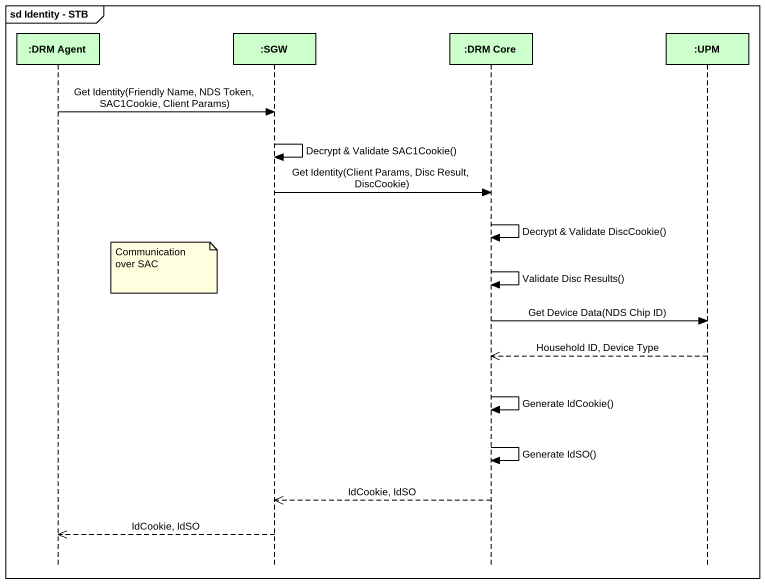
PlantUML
@startuml
mainframe sd Identity - STB
hide footbox
participant ":DRM Agent" as DRM_Agent #CCFFCC
participant ":SGW" as SGW #CCFFCC
participant ":DRM Core" as DRM_Core #CCFFCC
participant ":UPM" as UPM #CCFFCC

DRM_Agent -> SGW : Get Identity(Friendly Name, NDS Token, SAC1Cookie, Client Params)
SGW -> SGW : Decrypt & Validate SAC1Cookie()
SGW -> DRM_Core : Get Identity(Client Params, Disc Result, DiscCookie)
DRM_Core -> DRM_Core : Decrypt & Validate DiscCookie()
note right of DRM_Agent : Communication over SAC
DRM_Core -> DRM_Core : Validate Disc Results()
DRM_Core -> UPM : Get Device Data(NDS Chip ID)
UPM -->> DRM_Core : Household ID, Device Type
DRM_Core -> DRM_Core : Generate IdCookie()
DRM_Core -> DRM_Core : Generate IdSO()
DRM_Core -->> SGW : IdCookie, IdSO
SGW -->> DRM_Agent : IdCookie, IdSO
@enduml
